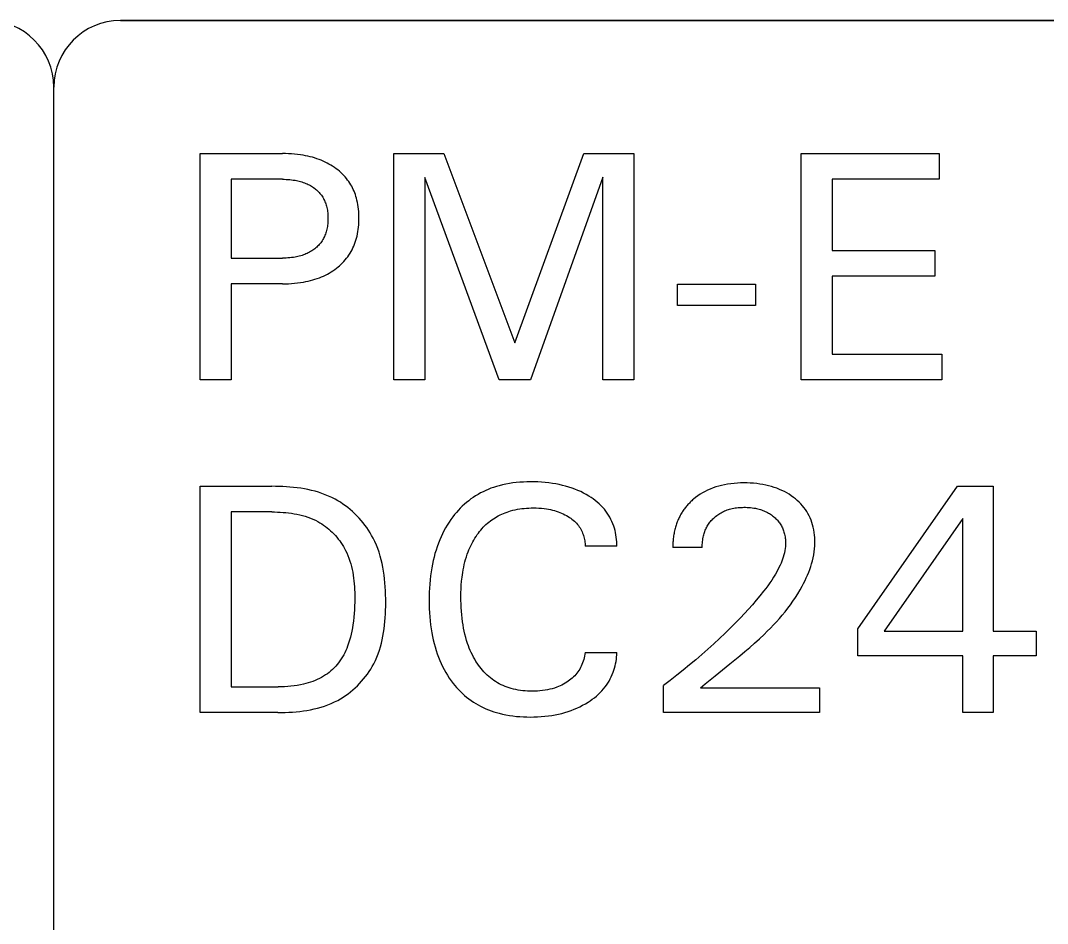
# Model space of a CAD drawing. Extents: x 10 to 879, y 6 to 221.
# Drawn here: x 630.59 to 636.23, y 188.67 to 193.62 of the extents above; entities that cross this region are included whole.
import ezdxf

# ---------------------------------------------------------------- set-up
doc = ezdxf.new("R2010")
doc.units = 0
doc.header["$LTSCALE"] = 5
doc.header["$MEASUREMENT"] = 0
doc.layers.get('0').update_dxf_attribs({"linetype": 'CONTINUOUS'})

msp = doc.modelspace()

# ---------------------------------------------------------------- linework, layer by layer
at = {"color": 7, "linetype": 'Continuous'}
for p, q in [((631.136, 193.6239), (641.3657, 193.6239)), ((641.3657, 193.6239), (631.136, 193.6239)), ((630.7706, 97.5377), (630.7706, 193.2585)), ((630.7706, 133.2686), (630.7706, 193.2585)), ((631.5744, 191.651), (631.5744, 192.8932)), ((631.5744, 192.8932), (632.026, 192.8932)), ((632.0424, 192.893), (632.026, 192.8932)), ((632.0588, 192.8925), (632.0424, 192.893)), ((632.0753, 192.8916), (632.0588, 192.8925)), ((632.0916, 192.8904), (632.0753, 192.8916)), ((632.108, 192.8887), (632.0916, 192.8904)), ((632.1243, 192.8866), (632.108, 192.8887)), ((632.1405, 192.884), (632.1243, 192.8866)), ((632.1531, 192.8817), (632.1405, 192.884)), ((632.637, 191.651), (632.637, 192.8932)), ((632.637, 192.8932), (632.9125, 192.8932)), ((632.9125, 192.8932), (633.3025, 191.8535)), ((633.3025, 191.8535), (633.6802, 192.8932)), ((633.6802, 192.8932), (633.9557, 192.8932)), ((633.9557, 192.8932), (633.9557, 191.651)), ((634.8739, 191.651), (634.8739, 192.8932)), ((634.8739, 192.8932), (635.631, 192.8932)), ((635.631, 192.8932), (635.631, 192.7523)), ((632.1656, 192.8791), (632.1531, 192.8817)), ((632.1781, 192.8761), (632.1656, 192.8791)), ((632.1905, 192.8729), (632.1781, 192.8761)), ((632.2027, 192.8693), (632.1905, 192.8729)), ((632.2149, 192.8653), (632.2027, 192.8693)), ((632.2269, 192.8611), (632.2149, 192.8653)), ((632.2388, 192.8564), (632.2269, 192.8611)), ((632.2497, 192.8518), (632.2388, 192.8564)), ((632.2604, 192.8469), (632.2497, 192.8518)), ((632.2709, 192.8416), (632.2604, 192.8469)), ((632.2813, 192.836), (632.2709, 192.8416)), ((632.2915, 192.8301), (632.2813, 192.836)), ((632.3015, 192.8239), (632.2915, 192.8301)), ((632.3113, 192.8173), (632.3015, 192.8239)), ((632.3209, 192.8104), (632.3113, 192.8173)), ((632.3297, 192.8037), (632.3209, 192.8104)), ((632.3383, 192.7966), (632.3297, 192.8037)), ((632.3466, 192.7892), (632.3383, 192.7966)), ((632.3547, 192.7816), (632.3466, 192.7892)), ((632.3624, 192.7736), (632.3547, 192.7816)), ((632.3699, 192.7654), (632.3624, 192.7736)), ((631.7443, 192.7523), (631.7443, 192.3192)), ((632.026, 192.7523), (631.7443, 192.7523)), ((632.026, 192.7523), (632.0359, 192.7522)), ((632.0359, 192.7522), (632.0459, 192.7519)), ((632.0459, 192.7519), (632.0558, 192.7514)), ((632.0558, 192.7514), (632.0657, 192.7506)), ((632.0657, 192.7506), (632.0756, 192.7496)), ((632.0756, 192.7496), (632.0855, 192.7483)), ((632.0855, 192.7483), (632.0953, 192.7468)), ((632.0953, 192.7468), (632.1029, 192.7454)), ((632.1029, 192.7454), (632.1104, 192.7438)), ((632.1104, 192.7438), (632.1179, 192.742)), ((632.1179, 192.742), (632.1253, 192.74)), ((632.1253, 192.74), (632.1327, 192.7379)), ((632.1327, 192.7379), (632.14, 192.7355)), ((632.14, 192.7355), (632.1472, 192.7329)), ((632.1472, 192.7329), (632.1543, 192.73)), ((632.1543, 192.73), (632.1608, 192.7273)), ((632.1608, 192.7273), (632.1671, 192.7243)), ((632.1671, 192.7243), (632.1734, 192.7211)), ((632.1734, 192.7211), (632.1796, 192.7177)), ((632.1796, 192.7177), (632.1856, 192.7141)), ((632.3771, 192.757), (632.3699, 192.7654)), ((632.3839, 192.7482), (632.3771, 192.757)), ((632.3904, 192.7392), (632.3839, 192.7482)), ((632.3959, 192.7309), (632.3904, 192.7392)), ((632.4011, 192.7224), (632.3959, 192.7309)), ((632.406, 192.7137), (632.4011, 192.7224)), ((632.8069, 192.7629), (632.8069, 191.651)), ((633.2162, 191.651), (632.8069, 192.7629)), ((633.7858, 192.7647), (633.387, 191.651)), ((633.7858, 191.651), (633.7858, 192.7647)), ((635.0438, 192.7523), (635.0438, 192.3606)), ((635.631, 192.7523), (635.0438, 192.7523)), ((632.1856, 192.7141), (632.1915, 192.7103)), ((632.1915, 192.7103), (632.1973, 192.7064)), ((632.1973, 192.7064), (632.2029, 192.7022)), ((632.2029, 192.7022), (632.2081, 192.698)), ((632.2081, 192.698), (632.2132, 192.6937)), ((632.2132, 192.6937), (632.218, 192.6892)), ((632.218, 192.6892), (632.2227, 192.6845)), ((632.2227, 192.6845), (632.2273, 192.6797)), ((632.2273, 192.6797), (632.2316, 192.6747)), ((632.2316, 192.6747), (632.2358, 192.6696)), ((632.2358, 192.6696), (632.2398, 192.6643)), ((632.2398, 192.6643), (632.2435, 192.6588)), ((632.2435, 192.6588), (632.2471, 192.6532)), ((632.4106, 192.7048), (632.406, 192.7137)), ((632.4149, 192.6958), (632.4106, 192.7048)), ((632.4189, 192.6866), (632.4149, 192.6958)), ((632.4227, 192.6773), (632.4189, 192.6866)), ((632.4261, 192.6679), (632.4227, 192.6773)), ((632.4292, 192.6584), (632.4261, 192.6679)), ((632.432, 192.6489), (632.4292, 192.6584)), ((632.2471, 192.6532), (632.2505, 192.6474)), ((632.2505, 192.6474), (632.2536, 192.6415)), ((632.2536, 192.6415), (632.2565, 192.6354)), ((632.2565, 192.6354), (632.2592, 192.6293)), ((632.2592, 192.6293), (632.2617, 192.6231)), ((632.2617, 192.6231), (632.264, 192.6168)), ((632.264, 192.6168), (632.2661, 192.6104)), ((632.2661, 192.6104), (632.2679, 192.604)), ((632.2679, 192.604), (632.2697, 192.5967)), ((632.4351, 192.6369), (632.432, 192.6489)), ((632.4378, 192.6249), (632.4351, 192.6369)), ((632.44, 192.6129), (632.4378, 192.6249)), ((632.4419, 192.6007), (632.44, 192.6129)), ((632.2697, 192.5967), (632.2713, 192.5894)), ((632.2713, 192.5894), (632.2726, 192.5821)), ((632.2726, 192.5821), (632.2737, 192.5747)), ((632.2737, 192.5747), (632.2745, 192.5673)), ((632.2745, 192.5673), (632.2752, 192.5599)), ((632.2752, 192.5599), (632.2757, 192.5525)), ((632.2757, 192.5525), (632.2759, 192.545)), ((632.4434, 192.5885), (632.4419, 192.6007)), ((632.4445, 192.5762), (632.4434, 192.5885)), ((632.4453, 192.5639), (632.4445, 192.5762)), ((632.4458, 192.5516), (632.4453, 192.5639)), ((632.4459, 192.5393), (632.4458, 192.5516)), ((632.2726, 192.4926), (632.2713, 192.4852)), ((632.2737, 192.5), (632.2726, 192.4926)), ((632.2746, 192.5075), (632.2737, 192.5)), ((632.2752, 192.515), (632.2746, 192.5075)), ((632.2757, 192.5225), (632.2752, 192.515)), ((632.2759, 192.53), (632.2757, 192.5225)), ((632.2759, 192.545), (632.276, 192.5375)), ((632.276, 192.5375), (632.2759, 192.53)), ((632.442, 192.477), (632.4435, 192.4894)), ((632.4435, 192.4894), (632.4446, 192.5018)), ((632.4446, 192.5018), (632.4454, 192.5143)), ((632.4454, 192.5143), (632.4458, 192.5268)), ((632.4458, 192.5268), (632.4459, 192.5393)), ((632.2539, 192.4327), (632.2508, 192.4267)), ((632.2568, 192.4387), (632.2539, 192.4327)), ((632.2595, 192.4449), (632.2568, 192.4387)), ((632.2619, 192.4512), (632.2595, 192.4449)), ((632.2641, 192.4576), (632.2619, 192.4512)), ((632.2662, 192.464), (632.2641, 192.4576)), ((632.268, 192.4705), (632.2662, 192.464)), ((632.2698, 192.4778), (632.268, 192.4705)), ((632.2713, 192.4852), (632.2698, 192.4778)), ((632.4322, 192.4281), (632.4353, 192.4402)), ((632.4353, 192.4402), (632.4379, 192.4524)), ((632.4379, 192.4524), (632.4402, 192.4647)), ((632.4402, 192.4647), (632.442, 192.477)), ((632.2139, 192.3798), (632.209, 192.3754)), ((632.2188, 192.3843), (632.2139, 192.3798)), ((632.2234, 192.3891), (632.2188, 192.3843)), ((632.2279, 192.394), (632.2234, 192.3891)), ((632.2322, 192.399), (632.2279, 192.394)), ((632.2363, 192.4042), (632.2322, 192.399)), ((632.2402, 192.4096), (632.2363, 192.4042)), ((632.2439, 192.4151), (632.2402, 192.4096)), ((632.2475, 192.4208), (632.2439, 192.4151)), ((632.2508, 192.4267), (632.2475, 192.4208)), ((632.4131, 192.3753), (632.4176, 192.3856)), ((632.4176, 192.3856), (632.4218, 192.396)), ((632.4218, 192.396), (632.4256, 192.4066)), ((632.4256, 192.4066), (632.4291, 192.4173)), ((632.4291, 192.4173), (632.4322, 192.4281)), ((632.056, 192.3202), (632.046, 192.3196)), ((632.066, 192.321), (632.056, 192.3202)), ((632.076, 192.322), (632.066, 192.321)), ((632.0859, 192.3234), (632.076, 192.322)), ((632.0958, 192.325), (632.0859, 192.3234)), ((632.1034, 192.3264), (632.0958, 192.325)), ((632.111, 192.3281), (632.1034, 192.3264)), ((632.1185, 192.3299), (632.111, 192.3281)), ((632.126, 192.332), (632.1185, 192.3299)), ((632.1334, 192.3342), (632.126, 192.332)), ((632.1407, 192.3367), (632.1334, 192.3342)), ((632.148, 192.3394), (632.1407, 192.3367)), ((632.1551, 192.3423), (632.148, 192.3394)), ((632.1616, 192.3452), (632.1551, 192.3423)), ((632.168, 192.3483), (632.1616, 192.3452)), ((632.1743, 192.3516), (632.168, 192.3483)), ((632.1804, 192.3551), (632.1743, 192.3516)), ((632.1865, 192.3588), (632.1804, 192.3551)), ((632.1924, 192.3627), (632.1865, 192.3588)), ((632.1982, 192.3668), (632.1924, 192.3627)), ((632.2038, 192.3711), (632.1982, 192.3668)), ((632.209, 192.3754), (632.2038, 192.3711)), ((632.3781, 192.3183), (632.3848, 192.3271)), ((632.3848, 192.3271), (632.3911, 192.3362)), ((632.3911, 192.3362), (632.3972, 192.3457)), ((632.3972, 192.3457), (632.4029, 192.3554)), ((632.4029, 192.3554), (632.4081, 192.3653)), ((632.4081, 192.3653), (632.4131, 192.3753)), ((635.0438, 192.3606), (635.6082, 192.3606)), ((635.6082, 192.3606), (635.6082, 192.2197)), ((631.7443, 192.3192), (632.026, 192.3192)), ((632.036, 192.3193), (632.026, 192.3192)), ((632.046, 192.3196), (632.036, 192.3193)), ((632.3132, 192.2567), (632.3227, 192.2637)), ((632.3227, 192.2637), (632.3314, 192.2707)), ((632.3314, 192.2707), (632.3398, 192.2779)), ((632.3398, 192.2779), (632.3481, 192.2854)), ((632.3481, 192.2854), (632.356, 192.2932)), ((632.356, 192.2932), (632.3637, 192.3013)), ((632.3637, 192.3013), (632.371, 192.3097)), ((632.371, 192.3097), (632.3781, 192.3183)), ((632.2045, 192.203), (632.2168, 192.2071)), ((632.2168, 192.2071), (632.2289, 192.2115)), ((632.2289, 192.2115), (632.2408, 192.2163)), ((632.2408, 192.2163), (632.2517, 192.2211)), ((632.2517, 192.2211), (632.2624, 192.2262)), ((632.2624, 192.2262), (632.2729, 192.2316)), ((632.2729, 192.2316), (632.2833, 192.2374)), ((632.2833, 192.2374), (632.2934, 192.2435)), ((632.2934, 192.2435), (632.3034, 192.2499)), ((632.3034, 192.2499), (632.3132, 192.2567)), ((635.0438, 192.2197), (635.0438, 191.7919)), ((635.6082, 192.2197), (635.0438, 192.2197)), ((631.7443, 192.1784), (631.7443, 191.651)), ((632.026, 192.1784), (631.7443, 192.1784)), ((632.026, 192.1784), (632.0426, 192.1785)), ((632.0426, 192.1785), (632.0592, 192.179)), ((632.0592, 192.179), (632.0758, 192.18)), ((632.0758, 192.18), (632.0924, 192.1813)), ((632.0924, 192.1813), (632.109, 192.183)), ((632.109, 192.183), (632.1255, 192.1852)), ((632.1255, 192.1852), (632.1419, 192.1878)), ((632.1419, 192.1878), (632.1546, 192.1902)), ((632.1546, 192.1902), (632.1672, 192.1929)), ((632.1672, 192.1929), (632.1797, 192.196)), ((632.1797, 192.196), (632.1922, 192.1993)), ((632.1922, 192.1993), (632.2045, 192.203)), ((634.1952, 192.0595), (634.1952, 192.1766)), ((634.1952, 192.1766), (634.623, 192.1766)), ((634.623, 192.1766), (634.623, 192.0595)), ((634.623, 192.0595), (634.1952, 192.0595)), ((635.0438, 191.7919), (635.6469, 191.7919)), ((635.6469, 191.7919), (635.6469, 191.651)), ((631.7443, 191.651), (631.5744, 191.651)), ((632.8069, 191.651), (632.637, 191.651)), ((633.387, 191.651), (633.2162, 191.651)), ((633.9557, 191.651), (633.7858, 191.651)), ((635.6469, 191.651), (634.8739, 191.651)), ((633.2718, 191.082), (633.2529, 191.0786)), ((633.2909, 191.0849), (633.2718, 191.082)), ((633.31, 191.0871), (633.2909, 191.0849)), ((633.3292, 191.0889), (633.31, 191.0871)), ((633.3485, 191.0901), (633.3292, 191.0889)), ((633.3677, 191.0908), (633.3485, 191.0901)), ((633.387, 191.0911), (633.3677, 191.0908)), ((633.4074, 191.091), (633.387, 191.0911)), ((633.4278, 191.0903), (633.4074, 191.091)), ((633.4481, 191.0891), (633.4278, 191.0903)), ((633.4684, 191.0874), (633.4481, 191.0891)), ((633.4886, 191.0852), (633.4684, 191.0874)), ((633.5088, 191.0824), (633.4886, 191.0852)), ((633.527, 191.0794), (633.5088, 191.0824)), ((633.545, 191.0758), (633.527, 191.0794)), ((634.488, 191.0807), (634.4702, 191.0782)), ((634.5058, 191.0826), (634.488, 191.0807)), ((634.5237, 191.0839), (634.5058, 191.0826)), ((634.5417, 191.0847), (634.5237, 191.0839)), ((634.5597, 191.085), (634.5417, 191.0847)), ((634.5772, 191.0848), (634.5597, 191.085)), ((634.5947, 191.0841), (634.5772, 191.0848)), ((634.6122, 191.0829), (634.5947, 191.0841)), ((634.6296, 191.0812), (634.6122, 191.0829)), ((634.6469, 191.079), (634.6296, 191.0812)), ((631.5744, 189.8243), (631.5744, 191.0665)), ((631.5744, 191.0665), (631.9679, 191.0665)), ((631.9876, 191.0663), (631.9679, 191.0665)), ((632.0075, 191.0659), (631.9876, 191.0663)), ((632.0274, 191.0651), (632.0075, 191.0659)), ((632.0473, 191.064), (632.0274, 191.0651)), ((632.0672, 191.0625), (632.0473, 191.064)), ((632.0871, 191.0606), (632.0672, 191.0625)), ((632.107, 191.0583), (632.0871, 191.0606)), ((632.1268, 191.0554), (632.107, 191.0583)), ((632.1465, 191.0521), (632.1268, 191.0554)), ((632.1661, 191.0483), (632.1465, 191.0521)), ((632.1855, 191.0439), (632.1661, 191.0483)), ((632.2048, 191.039), (632.1855, 191.0439)), ((632.2238, 191.0334), (632.2048, 191.039)), ((632.2427, 191.0272), (632.2238, 191.0334)), ((632.2612, 191.0203), (632.2427, 191.0272)), ((633.1138, 191.0299), (633.1001, 191.0223)), ((633.1277, 191.037), (633.1138, 191.0299)), ((633.1418, 191.0436), (633.1277, 191.037)), ((633.1562, 191.0497), (633.1418, 191.0436)), ((633.1708, 191.0554), (633.1562, 191.0497)), ((633.1855, 191.0607), (633.1708, 191.0554)), ((633.2004, 191.0655), (633.1855, 191.0607)), ((633.2154, 191.0698), (633.2004, 191.0655)), ((633.234, 191.0745), (633.2154, 191.0698)), ((633.2529, 191.0786), (633.234, 191.0745)), ((633.563, 191.0718), (633.545, 191.0758)), ((633.5808, 191.0672), (633.563, 191.0718)), ((633.5984, 191.062), (633.5808, 191.0672)), ((633.6159, 191.0563), (633.5984, 191.062)), ((633.6319, 191.0504), (633.6159, 191.0563)), ((633.6477, 191.044), (633.6319, 191.0504)), ((633.6633, 191.0371), (633.6477, 191.044)), ((633.6786, 191.0295), (633.6633, 191.0371)), ((633.6936, 191.0214), (633.6786, 191.0295)), ((634.3328, 191.0307), (634.3196, 191.0227)), ((634.3463, 191.0382), (634.3328, 191.0307)), ((634.3601, 191.045), (634.3463, 191.0382)), ((634.3749, 191.0516), (634.3601, 191.045)), ((634.3901, 191.0575), (634.3749, 191.0516)), ((634.4054, 191.0628), (634.3901, 191.0575)), ((634.421, 191.0675), (634.4054, 191.0628)), ((634.4367, 191.0715), (634.421, 191.0675)), ((634.4525, 191.075), (634.4367, 191.0715)), ((634.4702, 191.0782), (634.4525, 191.075)), ((634.6642, 191.0761), (634.6469, 191.079)), ((634.6797, 191.0731), (634.6642, 191.0761)), ((634.6951, 191.0695), (634.6797, 191.0731)), ((634.7103, 191.0654), (634.6951, 191.0695)), ((634.7254, 191.0608), (634.7103, 191.0654)), ((634.7402, 191.0556), (634.7254, 191.0608)), ((634.7549, 191.0497), (634.7402, 191.0556)), ((634.7684, 191.0437), (634.7549, 191.0497)), ((634.7816, 191.0372), (634.7684, 191.0437)), ((634.7946, 191.0301), (634.7816, 191.0372)), ((634.8073, 191.0225), (634.7946, 191.0301)), ((635.1847, 190.2847), (635.7323, 191.0665)), ((635.7323, 191.0665), (635.9286, 191.0665)), ((635.9286, 191.0665), (635.9286, 190.2706)), ((632.2795, 191.0128), (632.2612, 191.0203)), ((632.2975, 191.0045), (632.2795, 191.0128)), ((632.3151, 190.9955), (632.2975, 191.0045)), ((632.3297, 190.9873), (632.3151, 190.9955)), ((632.344, 190.9785), (632.3297, 190.9873)), ((632.358, 190.9693), (632.344, 190.9785)), ((632.3717, 190.9596), (632.358, 190.9693)), ((633.0248, 190.9677), (633.0134, 190.9571)), ((633.0365, 190.9778), (633.0248, 190.9677)), ((633.0485, 190.9876), (633.0365, 190.9778)), ((633.0609, 190.9969), (633.0485, 190.9876)), ((633.0736, 191.0058), (633.0609, 190.9969)), ((633.0867, 191.0143), (633.0736, 191.0058)), ((633.1001, 191.0223), (633.0867, 191.0143)), ((633.7084, 191.0128), (633.6936, 191.0214)), ((633.7202, 191.0052), (633.7084, 191.0128)), ((633.7318, 190.9972), (633.7202, 191.0052)), ((633.743, 190.9888), (633.7318, 190.9972)), ((633.754, 190.98), (633.743, 190.9888)), ((633.7645, 190.9707), (633.754, 190.98)), ((633.7746, 190.961), (633.7645, 190.9707)), ((634.2563, 190.9705), (634.2523, 190.9662)), ((634.2605, 190.9748), (634.2563, 190.9705)), ((634.2647, 190.9791), (634.2605, 190.9748)), ((634.269, 190.9832), (634.2647, 190.9791)), ((634.2734, 190.9873), (634.269, 190.9832)), ((634.2778, 190.9913), (634.2734, 190.9873)), ((634.2823, 190.9952), (634.2778, 190.9913)), ((634.2944, 191.0049), (634.2823, 190.9952)), ((634.3068, 191.0141), (634.2944, 191.0049)), ((634.3196, 191.0227), (634.3068, 191.0141)), ((634.8197, 191.0144), (634.8073, 191.0225)), ((634.8317, 191.0057), (634.8197, 191.0144)), ((634.8423, 190.9974), (634.8317, 191.0057)), ((634.8525, 190.9887), (634.8423, 190.9974)), ((634.8624, 190.9795), (634.8525, 190.9887)), ((634.8718, 190.97), (634.8624, 190.9795)), ((634.8808, 190.96), (634.8718, 190.97)), ((631.7443, 190.9256), (631.7443, 189.9651)), ((631.9679, 190.9256), (631.7443, 190.9256)), ((631.9679, 190.9256), (631.9831, 190.9255)), ((631.9831, 190.9255), (631.9984, 190.9251)), ((631.9984, 190.9251), (632.0138, 190.9245)), ((632.0138, 190.9245), (632.0292, 190.9235)), ((632.0292, 190.9235), (632.0446, 190.9222)), ((632.0446, 190.9222), (632.0599, 190.9206)), ((632.0599, 190.9206), (632.0753, 190.9186)), ((632.0753, 190.9186), (632.0905, 190.9162)), ((632.0905, 190.9162), (632.1057, 190.9134)), ((632.1057, 190.9134), (632.1207, 190.9101)), ((632.3851, 190.9494), (632.3717, 190.9596)), ((632.3981, 190.9387), (632.3851, 190.9494)), ((632.4108, 190.9277), (632.3981, 190.9387)), ((632.4232, 190.9162), (632.4108, 190.9277)), ((632.4351, 190.9043), (632.4232, 190.9162)), ((632.9714, 190.9114), (632.9618, 190.8992)), ((632.9814, 190.9233), (632.9714, 190.9114)), ((632.9917, 190.9349), (632.9814, 190.9233)), ((633.0024, 190.9462), (632.9917, 190.9349)), ((633.0134, 190.9571), (633.0024, 190.9462)), ((633.2204, 190.9091), (633.2299, 190.9135)), ((633.2299, 190.9135), (633.2394, 190.9177)), ((633.2394, 190.9177), (633.2491, 190.9215)), ((633.2491, 190.9215), (633.2589, 190.9251)), ((633.2589, 190.9251), (633.2688, 190.9284)), ((633.2688, 190.9284), (633.2787, 190.9314)), ((633.2787, 190.9314), (633.291, 190.9347)), ((633.291, 190.9347), (633.3034, 190.9376)), ((633.3034, 190.9376), (633.3159, 190.9401)), ((633.3159, 190.9401), (633.3285, 190.9422)), ((633.3285, 190.9422), (633.3411, 190.9439)), ((633.3411, 190.9439), (633.3538, 190.9453)), ((633.3538, 190.9453), (633.3665, 190.9464)), ((633.3665, 190.9464), (633.3792, 190.9471)), ((633.3792, 190.9471), (633.3919, 190.9475)), ((633.3919, 190.9475), (633.4046, 190.9476)), ((633.4046, 190.9476), (633.419, 190.9474)), ((633.419, 190.9474), (633.4334, 190.9468)), ((633.4334, 190.9468), (633.4477, 190.9458)), ((633.4477, 190.9458), (633.462, 190.9443)), ((633.462, 190.9443), (633.4762, 190.9423)), ((633.4762, 190.9423), (633.487, 190.9405)), ((633.487, 190.9405), (633.4977, 190.9384)), ((633.4977, 190.9384), (633.5083, 190.9359)), ((633.5083, 190.9359), (633.5189, 190.9331)), ((633.5189, 190.9331), (633.5293, 190.93)), ((633.5293, 190.93), (633.5396, 190.9265)), ((633.5396, 190.9265), (633.5492, 190.9229)), ((633.5492, 190.9229), (633.5586, 190.919)), ((633.5586, 190.919), (633.5679, 190.9147)), ((633.5679, 190.9147), (633.577, 190.9102)), ((633.7843, 190.9509), (633.7746, 190.961)), ((633.7935, 190.9403), (633.7843, 190.9509)), ((633.8016, 190.9299), (633.7935, 190.9403)), ((633.8092, 190.9192), (633.8016, 190.9299)), ((633.8164, 190.9081), (633.8092, 190.9192)), ((634.2132, 190.9126), (634.2101, 190.907)), ((634.2164, 190.9181), (634.2132, 190.9126)), ((634.2197, 190.9236), (634.2164, 190.9181)), ((634.223, 190.9286), (634.2197, 190.9236)), ((634.2263, 190.9335), (634.223, 190.9286)), ((634.2297, 190.9384), (634.2263, 190.9335)), ((634.2332, 190.9432), (634.2297, 190.9384)), ((634.2369, 190.9479), (634.2332, 190.9432)), ((634.2406, 190.9526), (634.2369, 190.9479)), ((634.2444, 190.9572), (634.2406, 190.9526)), ((634.2483, 190.9617), (634.2444, 190.9572)), ((634.2523, 190.9662), (634.2483, 190.9617)), ((634.4158, 190.9102), (634.4217, 190.9142)), ((634.4217, 190.9142), (634.4277, 190.918)), ((634.4277, 190.918), (634.4338, 190.9216)), ((634.4338, 190.9216), (634.4401, 190.9249)), ((634.4401, 190.9249), (634.4467, 190.9282)), ((634.4467, 190.9282), (634.4534, 190.9312)), ((634.4534, 190.9312), (634.4602, 190.934)), ((634.4602, 190.934), (634.4671, 190.9365)), ((634.4671, 190.9365), (634.4741, 190.9389)), ((634.4741, 190.9389), (634.4812, 190.941)), ((634.4812, 190.941), (634.4883, 190.9429)), ((634.4883, 190.9429), (634.4954, 190.9446)), ((634.4954, 190.9446), (634.5034, 190.9462)), ((634.5034, 190.9462), (634.5113, 190.9476)), ((634.5113, 190.9476), (634.5193, 190.9487)), ((634.5193, 190.9487), (634.5274, 190.9496)), ((634.5274, 190.9496), (634.5354, 190.9503)), ((634.5354, 190.9503), (634.5435, 190.9507)), ((634.5435, 190.9507), (634.5516, 190.951)), ((634.5516, 190.951), (634.5597, 190.9511)), ((634.5597, 190.9511), (634.5687, 190.9511)), ((634.5687, 190.9511), (634.5776, 190.9508)), ((634.5776, 190.9508), (634.5866, 190.9502)), ((634.5866, 190.9502), (634.5956, 190.9494)), ((634.5956, 190.9494), (634.6045, 190.9484)), ((634.6045, 190.9484), (634.6134, 190.9471)), ((634.6134, 190.9471), (634.6223, 190.9456)), ((634.6223, 190.9456), (634.6292, 190.9441)), ((634.6292, 190.9441), (634.6361, 190.9425)), ((634.6361, 190.9425), (634.6429, 190.9407)), ((634.6429, 190.9407), (634.6498, 190.9388)), ((634.6498, 190.9388), (634.6565, 190.9366)), ((634.6565, 190.9366), (634.6632, 190.9342)), ((634.6632, 190.9342), (634.6697, 190.9316)), ((634.6697, 190.9316), (634.6763, 190.9288)), ((634.6763, 190.9288), (634.6823, 190.926)), ((634.6823, 190.926), (634.6882, 190.923)), ((634.6882, 190.923), (634.6941, 190.9198)), ((634.6941, 190.9198), (634.6998, 190.9164)), ((634.6998, 190.9164), (634.7055, 190.9128)), ((634.7055, 190.9128), (634.711, 190.909)), ((634.8893, 190.9496), (634.8808, 190.96)), ((634.8972, 190.9388), (634.8893, 190.9496)), ((634.9045, 190.9278), (634.8972, 190.9388)), ((634.9112, 190.9164), (634.9045, 190.9278)), ((634.9174, 190.9047), (634.9112, 190.9164)), ((632.1207, 190.9101), (632.1356, 190.9064)), ((632.1356, 190.9064), (632.1503, 190.9022)), ((632.1503, 190.9022), (632.1649, 190.8974)), ((632.1649, 190.8974), (632.1792, 190.8922)), ((632.1792, 190.8922), (632.1933, 190.8863)), ((632.1933, 190.8863), (632.2072, 190.8799)), ((632.2072, 190.8799), (632.2208, 190.8729)), ((632.2208, 190.8729), (632.2314, 190.8668)), ((632.2314, 190.8668), (632.2419, 190.8603)), ((632.2419, 190.8603), (632.2521, 190.8535)), ((632.4467, 190.892), (632.4351, 190.9043)), ((632.4579, 190.8793), (632.4467, 190.892)), ((632.4686, 190.8664), (632.4579, 190.8793)), ((632.479, 190.8531), (632.4686, 190.8664)), ((632.9406, 190.8693), (632.9308, 190.8538)), ((632.951, 190.8844), (632.9406, 190.8693)), ((632.9618, 190.8992), (632.951, 190.8844)), ((633.136, 190.8492), (633.1435, 190.8564)), ((633.1435, 190.8564), (633.1512, 190.8633)), ((633.1512, 190.8633), (633.1592, 190.8701)), ((633.1592, 190.8701), (633.1674, 190.8765)), ((633.1674, 190.8765), (633.1757, 190.8827)), ((633.1757, 190.8827), (633.1843, 190.8885)), ((633.1843, 190.8885), (633.1931, 190.8941)), ((633.1931, 190.8941), (633.202, 190.8994)), ((633.202, 190.8994), (633.2112, 190.9044)), ((633.2112, 190.9044), (633.2204, 190.9091)), ((633.577, 190.9102), (633.586, 190.9053)), ((633.586, 190.9053), (633.5948, 190.9001)), ((633.5948, 190.9001), (633.6019, 190.8955)), ((633.6019, 190.8955), (633.6089, 190.8908)), ((633.6089, 190.8908), (633.6156, 190.8858)), ((633.6156, 190.8858), (633.6222, 190.8805)), ((633.6222, 190.8805), (633.6286, 190.875)), ((633.6286, 190.875), (633.6347, 190.8693)), ((633.6347, 190.8693), (633.6406, 190.8632)), ((633.6406, 190.8632), (633.6461, 190.8569)), ((633.6461, 190.8569), (633.651, 190.8508)), ((633.823, 190.8967), (633.8164, 190.9081)), ((633.8292, 190.885), (633.823, 190.8967)), ((633.8348, 190.873), (633.8292, 190.885)), ((633.8399, 190.8608), (633.8348, 190.873)), ((633.8445, 190.8484), (633.8399, 190.8608)), ((634.1876, 190.854), (634.1857, 190.8479)), ((634.1896, 190.8601), (634.1876, 190.854)), ((634.1918, 190.8661), (634.1896, 190.8601)), ((634.194, 190.8721), (634.1918, 190.8661)), ((634.1964, 190.8781), (634.194, 190.8721)), ((634.1989, 190.884), (634.1964, 190.8781)), ((634.2015, 190.8898), (634.1989, 190.884)), ((634.2043, 190.8956), (634.2015, 190.8898)), ((634.2071, 190.9013), (634.2043, 190.8956)), ((634.2101, 190.907), (634.2071, 190.9013)), ((634.3619, 190.8534), (634.3653, 190.8587)), ((634.3653, 190.8587), (634.3689, 190.8639)), ((634.3689, 190.8639), (634.3726, 190.8689)), ((634.3726, 190.8689), (634.3766, 190.8738)), ((634.3766, 190.8738), (634.3806, 190.8786)), ((634.3806, 190.8786), (634.3848, 190.8833)), ((634.3848, 190.8833), (634.3892, 190.8878)), ((634.3892, 190.8878), (634.3937, 190.8922)), ((634.3937, 190.8922), (634.399, 190.897)), ((634.399, 190.897), (634.4044, 190.9016)), ((634.4044, 190.9016), (634.41, 190.906)), ((634.41, 190.906), (634.4158, 190.9102)), ((634.711, 190.909), (634.7164, 190.9051)), ((634.7164, 190.9051), (634.7216, 190.901)), ((634.7216, 190.901), (634.7264, 190.897)), ((634.7264, 190.897), (634.731, 190.8929)), ((634.731, 190.8929), (634.7354, 190.8886)), ((634.7354, 190.8886), (634.7397, 190.8842)), ((634.7397, 190.8842), (634.7439, 190.8797)), ((634.7439, 190.8797), (634.7479, 190.875)), ((634.7479, 190.875), (634.7517, 190.8702)), ((634.7517, 190.8702), (634.7554, 190.8653)), ((634.7554, 190.8653), (634.7588, 190.8602)), ((634.7588, 190.8602), (634.7621, 190.8549)), ((634.7621, 190.8549), (634.7651, 190.8496)), ((634.923, 190.8928), (634.9174, 190.9047)), ((634.928, 190.8805), (634.923, 190.8928)), ((634.9326, 190.8681), (634.928, 190.8805)), ((634.9365, 190.8555), (634.9326, 190.8681)), ((634.9403, 190.8415), (634.9365, 190.8555)), ((635.7622, 190.8895), (635.33, 190.2706)), ((635.7622, 190.2706), (635.7622, 190.8895)), ((632.2521, 190.8535), (632.2621, 190.8462)), ((632.2621, 190.8462), (632.2719, 190.8387)), ((632.2719, 190.8387), (632.2814, 190.8308)), ((632.2814, 190.8308), (632.2906, 190.8225)), ((632.2906, 190.8225), (632.2996, 190.814)), ((632.2996, 190.814), (632.3083, 190.8052)), ((632.3083, 190.8052), (632.3168, 190.7961)), ((632.4888, 190.8395), (632.479, 190.8531)), ((632.4982, 190.8256), (632.4888, 190.8395)), ((632.5072, 190.8114), (632.4982, 190.8256)), ((632.5156, 190.797), (632.5072, 190.8114)), ((632.9044, 190.8056), (632.8967, 190.789)), ((632.9127, 190.822), (632.9044, 190.8056)), ((632.9215, 190.838), (632.9127, 190.822)), ((632.9308, 190.8538), (632.9215, 190.838)), ((633.0889, 190.7917), (633.0956, 190.8015)), ((633.0956, 190.8015), (633.1018, 190.8099)), ((633.1018, 190.8099), (633.1082, 190.8181)), ((633.1082, 190.8181), (633.1148, 190.8262)), ((633.1148, 190.8262), (633.1216, 190.8341)), ((633.1216, 190.8341), (633.1287, 190.8417)), ((633.1287, 190.8417), (633.136, 190.8492)), ((633.651, 190.8508), (633.6556, 190.8445)), ((633.6556, 190.8445), (633.6599, 190.838)), ((633.6599, 190.838), (633.6639, 190.8312)), ((633.6639, 190.8312), (633.6677, 190.8243)), ((633.6677, 190.8243), (633.6711, 190.8172)), ((633.6711, 190.8172), (633.6742, 190.81)), ((633.6742, 190.81), (633.677, 190.8027)), ((633.677, 190.8027), (633.6793, 190.7956)), ((633.8484, 190.8364), (633.8445, 190.8484)), ((633.8518, 190.8243), (633.8484, 190.8364)), ((633.8547, 190.812), (633.8518, 190.8243)), ((633.8571, 190.7997), (633.8547, 190.812)), ((633.859, 190.7873), (633.8571, 190.7997)), ((634.1748, 190.801), (634.1737, 190.794)), ((634.176, 190.8079), (634.1748, 190.801)), ((634.1774, 190.8149), (634.176, 190.8079)), ((634.1788, 190.8218), (634.1774, 190.8149)), ((634.1804, 190.8287), (634.1788, 190.8218)), ((634.1822, 190.8355), (634.1804, 190.8287)), ((634.1839, 190.8417), (634.1822, 190.8355)), ((634.1857, 190.8479), (634.1839, 190.8417)), ((634.3378, 190.7943), (634.3394, 190.8006)), ((634.3394, 190.8006), (634.3411, 190.8068)), ((634.3411, 190.8068), (634.3431, 190.8129)), ((634.3431, 190.8129), (634.3452, 190.819)), ((634.3452, 190.819), (634.3475, 190.825)), ((634.3475, 190.825), (634.3501, 190.8309)), ((634.3501, 190.8309), (634.3528, 190.8367)), ((634.3528, 190.8367), (634.3556, 190.8424)), ((634.3556, 190.8424), (634.3587, 190.848)), ((634.3587, 190.848), (634.3619, 190.8534)), ((634.7651, 190.8496), (634.768, 190.8441)), ((634.768, 190.8441), (634.7706, 190.8385)), ((634.7706, 190.8385), (634.7731, 190.8328)), ((634.7731, 190.8328), (634.7754, 190.8271)), ((634.7754, 190.8271), (634.7775, 190.8213)), ((634.7775, 190.8213), (634.7794, 190.8154)), ((634.7794, 190.8154), (634.7811, 190.8094)), ((634.7811, 190.8094), (634.7828, 190.8028)), ((634.7828, 190.8028), (634.7843, 190.7961)), ((634.9434, 190.8274), (634.9403, 190.8415)), ((634.9458, 190.8132), (634.9434, 190.8274)), ((634.9477, 190.7989), (634.9458, 190.8132)), ((634.9489, 190.7845), (634.9477, 190.7989)), ((632.3168, 190.7961), (632.3249, 190.7867)), ((632.3249, 190.7867), (632.3327, 190.777)), ((632.3327, 190.777), (632.3402, 190.7672)), ((632.3402, 190.7672), (632.3473, 190.7571)), ((632.3473, 190.7571), (632.3542, 190.7468)), ((632.3542, 190.7468), (632.3606, 190.7363)), ((632.5235, 190.7824), (632.5156, 190.797)), ((632.5329, 190.7633), (632.5235, 190.7824)), ((632.5415, 190.7439), (632.5329, 190.7633)), ((632.5493, 190.7241), (632.5415, 190.7439)), ((632.8821, 190.7537), (632.8753, 190.7349)), ((632.8894, 190.7722), (632.8821, 190.7537)), ((632.8967, 190.789), (632.8894, 190.7722)), ((633.0598, 190.7399), (633.065, 190.7506)), ((633.065, 190.7506), (633.0705, 190.7611)), ((633.0705, 190.7611), (633.0763, 190.7715)), ((633.0763, 190.7715), (633.0825, 190.7817)), ((633.0825, 190.7817), (633.0889, 190.7917)), ((633.6793, 190.7956), (633.6813, 190.7885)), ((633.6813, 190.7885), (633.6831, 190.7813)), ((633.6831, 190.7813), (633.6845, 190.774)), ((633.6845, 190.774), (633.6857, 190.7667)), ((633.6857, 190.7667), (633.6865, 190.7593)), ((633.6865, 190.7593), (633.6871, 190.752)), ((633.6871, 190.752), (633.6873, 190.7446)), ((633.6873, 190.7446), (633.6872, 190.7372)), ((633.8604, 190.7748), (633.859, 190.7873)), ((633.8613, 190.7622), (633.8604, 190.7748)), ((633.8617, 190.7497), (633.8613, 190.7622)), ((633.8615, 190.7372), (633.8617, 190.7497)), ((634.1697, 190.745), (634.1696, 190.738)), ((634.1699, 190.752), (634.1697, 190.745)), ((634.1702, 190.759), (634.1699, 190.752)), ((634.1707, 190.766), (634.1702, 190.759)), ((634.1713, 190.773), (634.1707, 190.766)), ((634.172, 190.78), (634.1713, 190.773)), ((634.1728, 190.787), (634.172, 190.78)), ((634.1737, 190.794), (634.1728, 190.787)), ((634.3308, 190.739), (634.3311, 190.7469)), ((634.3311, 190.7469), (634.3316, 190.7548)), ((634.3316, 190.7548), (634.3323, 190.7628)), ((634.3323, 190.7628), (634.3333, 190.7707)), ((634.3333, 190.7707), (634.3345, 190.7786)), ((634.3345, 190.7786), (634.336, 190.7865)), ((634.336, 190.7865), (634.3378, 190.7943)), ((634.7843, 190.7961), (634.7856, 190.7894)), ((634.7856, 190.7894), (634.7866, 190.7826)), ((634.7866, 190.7826), (634.7874, 190.7759)), ((634.7874, 190.7759), (634.7881, 190.7691)), ((634.7885, 190.7487), (634.7879, 190.7368)), ((634.7881, 190.7691), (634.7884, 190.7623)), ((634.7884, 190.7623), (634.7886, 190.7555)), ((634.7886, 190.7555), (634.7885, 190.7487)), ((634.9496, 190.7701), (634.9489, 190.7845)), ((634.949, 190.7392), (634.9497, 190.7557)), ((634.9497, 190.7557), (634.9496, 190.7701)), ((632.3606, 190.7363), (632.3667, 190.7256)), ((632.3667, 190.7256), (632.3725, 190.7147)), ((632.3725, 190.7147), (632.3793, 190.7004)), ((632.3793, 190.7004), (632.3856, 190.6859)), ((632.3856, 190.6859), (632.3912, 190.6711)), ((632.5563, 190.7041), (632.5493, 190.7241)), ((632.5625, 190.6838), (632.5563, 190.7041)), ((632.8635, 190.6969), (632.8584, 190.6776)), ((632.8692, 190.716), (632.8635, 190.6969)), ((632.8753, 190.7349), (632.8692, 190.716)), ((633.036, 190.6794), (633.0407, 190.6933)), ((633.0407, 190.6933), (633.0457, 190.7072)), ((633.0457, 190.7072), (633.0501, 190.7182)), ((633.0501, 190.7182), (633.0548, 190.7291)), ((633.0548, 190.7291), (633.0598, 190.7399)), ((633.8615, 190.7372), (633.6872, 190.7372)), ((634.1696, 190.738), (634.1697, 190.7311)), ((634.3308, 190.7311), (634.1697, 190.7311)), ((634.3308, 190.7311), (634.3308, 190.739)), ((634.7794, 190.6898), (634.7759, 190.6783)), ((634.7823, 190.7015), (634.7794, 190.6898)), ((634.7848, 190.7132), (634.7823, 190.7015)), ((634.7866, 190.7249), (634.7848, 190.7132)), ((634.7879, 190.7368), (634.7866, 190.7249)), ((634.9398, 190.6739), (634.9431, 190.6901)), ((634.9431, 190.6901), (634.9457, 190.7064)), ((634.9457, 190.7064), (634.9477, 190.7228)), ((634.9477, 190.7228), (634.949, 190.7392)), ((632.3912, 190.6711), (632.3963, 190.6561)), ((632.3963, 190.6561), (632.4009, 190.6409)), ((632.4009, 190.6409), (632.4049, 190.6256)), ((632.5681, 190.6633), (632.5625, 190.6838)), ((632.573, 190.6426), (632.5681, 190.6633)), ((632.5773, 190.6216), (632.573, 190.6426)), ((632.8497, 190.6387), (632.846, 190.6191)), ((632.8538, 190.6582), (632.8497, 190.6387)), ((632.8584, 190.6776), (632.8538, 190.6582)), ((633.0211, 190.6223), (633.0243, 190.6367)), ((633.0243, 190.6367), (633.0278, 190.651)), ((633.0278, 190.651), (633.0317, 190.6653)), ((633.0317, 190.6653), (633.036, 190.6794)), ((634.7584, 190.6334), (634.7502, 190.6164)), ((634.7633, 190.6444), (634.7584, 190.6334)), ((634.7679, 190.6556), (634.7633, 190.6444)), ((634.7721, 190.6669), (634.7679, 190.6556)), ((634.7759, 190.6783), (634.7721, 190.6669)), ((634.9266, 190.6258), (634.9315, 190.6417)), ((634.9315, 190.6417), (634.9359, 190.6578)), ((634.9359, 190.6578), (634.9398, 190.6739)), ((632.4049, 190.6256), (632.4085, 190.6101)), ((632.4085, 190.6101), (632.4116, 190.5945)), ((632.4116, 190.5945), (632.4143, 190.5788)), ((632.4143, 190.5788), (632.4165, 190.563)), ((632.581, 190.6005), (632.5773, 190.6216)), ((632.5841, 190.5792), (632.581, 190.6005)), ((632.5867, 190.5578), (632.5841, 190.5792)), ((632.8394, 190.5745), (632.8369, 190.5521)), ((632.8424, 190.5968), (632.8394, 190.5745)), ((632.846, 190.6191), (632.8424, 190.5968)), ((633.0121, 190.5668), (633.0158, 190.5933)), ((633.0158, 190.5933), (633.0183, 190.6079)), ((633.0183, 190.6079), (633.0211, 190.6223)), ((634.7322, 190.5834), (634.7224, 190.5673)), ((634.7415, 190.5997), (634.7322, 190.5834)), ((634.7502, 190.6164), (634.7415, 190.5997)), ((634.9021, 190.5635), (634.9089, 190.5789)), ((634.9089, 190.5789), (634.9152, 190.5944)), ((634.9152, 190.5944), (634.9211, 190.61)), ((634.9211, 190.61), (634.9266, 190.6258)), ((632.4165, 190.563), (632.4184, 190.5471)), ((632.4184, 190.5471), (632.4199, 190.5311)), ((632.4199, 190.5311), (632.4211, 190.5151)), ((632.5888, 190.5362), (632.5867, 190.5578)), ((632.5904, 190.5146), (632.5888, 190.5362)), ((632.8349, 190.5297), (632.8334, 190.5072)), ((632.8369, 190.5521), (632.8349, 190.5297)), ((633.0068, 190.5028), (633.008, 190.5242)), ((633.008, 190.5242), (633.0097, 190.5455)), ((633.0097, 190.5455), (633.0121, 190.5668)), ((634.6907, 190.5208), (634.6795, 190.5057)), ((634.7016, 190.5361), (634.6907, 190.5208)), ((634.7122, 190.5516), (634.7016, 190.5361)), ((634.7224, 190.5673), (634.7122, 190.5516)), ((634.8679, 190.4973), (634.8798, 190.5186)), ((634.8798, 190.5186), (634.8876, 190.5334)), ((634.8876, 190.5334), (634.895, 190.5484)), ((634.895, 190.5484), (634.9021, 190.5635)), ((632.4211, 190.5151), (632.422, 190.4991)), ((632.422, 190.4991), (632.4226, 190.4831)), ((632.4226, 190.4831), (632.4229, 190.4671)), ((632.4229, 190.4671), (632.423, 190.4511)), ((632.5916, 190.4928), (632.5904, 190.5146)), ((632.5924, 190.471), (632.5916, 190.4928)), ((632.5928, 190.4492), (632.5924, 190.471)), ((632.8317, 190.4622), (632.8315, 190.4397)), ((632.8323, 190.4847), (632.8317, 190.4622)), ((632.8334, 190.5072), (632.8323, 190.4847)), ((633.0058, 190.4599), (633.0061, 190.4813)), ((633.006, 190.4402), (633.0058, 190.4599)), ((633.0061, 190.4813), (633.0068, 190.5028)), ((634.6478, 190.4654), (634.6271, 190.4404)), ((634.668, 190.4908), (634.6478, 190.4654)), ((634.6795, 190.5057), (634.668, 190.4908)), ((634.8425, 190.4559), (634.8555, 190.4764)), ((634.8555, 190.4764), (634.8679, 190.4973)), ((632.4224, 190.4093), (632.4215, 190.3886)), ((632.4229, 190.4302), (632.4224, 190.4093)), ((632.423, 190.4511), (632.4229, 190.4302)), ((632.5923, 190.3861), (632.5928, 190.4067)), ((632.5929, 190.4273), (632.5928, 190.4492)), ((632.5928, 190.4067), (632.5929, 190.4273)), ((632.8315, 190.4397), (632.8317, 190.4173)), ((632.8317, 190.4173), (632.8323, 190.3949)), ((633.0065, 190.4205), (633.006, 190.4402)), ((633.0073, 190.4008), (633.0065, 190.4205)), ((634.6059, 190.4158), (634.5843, 190.3916)), ((634.6271, 190.4404), (634.6059, 190.4158)), ((634.8004, 190.3967), (634.8149, 190.4161)), ((634.8149, 190.4161), (634.8289, 190.4358)), ((634.8289, 190.4358), (634.8425, 190.4559)), ((632.4183, 190.3472), (632.416, 190.3267)), ((632.4201, 190.3679), (632.4183, 190.3472)), ((632.4215, 190.3886), (632.4201, 190.3679)), ((632.5903, 190.345), (632.5915, 190.3655)), ((632.5915, 190.3655), (632.5923, 190.3861)), ((632.8323, 190.3949), (632.8334, 190.3726)), ((632.8334, 190.3726), (632.8349, 190.3502)), ((632.8349, 190.3502), (632.8369, 190.328)), ((633.0086, 190.3811), (633.0073, 190.4008)), ((633.0103, 190.3614), (633.0086, 190.3811)), ((633.0124, 190.3418), (633.0103, 190.3614)), ((634.5623, 190.3677), (634.54, 190.3441)), ((634.5843, 190.3916), (634.5623, 190.3677)), ((634.7543, 190.3407), (634.7701, 190.3591)), ((634.7701, 190.3591), (634.7855, 190.3777)), ((634.7855, 190.3777), (634.8004, 190.3967)), ((632.4132, 190.3061), (632.4104, 190.289)), ((632.416, 190.3267), (632.4132, 190.3061)), ((632.5843, 190.284), (632.5868, 190.3042)), ((632.5868, 190.3042), (632.5888, 190.3246)), ((632.5888, 190.3246), (632.5903, 190.345)), ((632.8369, 190.328), (632.8394, 190.3058)), ((632.8394, 190.3058), (632.8425, 190.2836)), ((633.015, 190.3223), (633.0124, 190.3418)), ((633.0177, 190.3051), (633.015, 190.3223)), ((633.0208, 190.288), (633.0177, 190.3051)), ((634.4872, 190.2905), (634.4565, 190.2606)), ((634.5174, 190.3208), (634.4872, 190.2905)), ((634.54, 190.3441), (634.5174, 190.3208)), ((634.7048, 190.2875), (634.7217, 190.305)), ((634.7217, 190.305), (634.7382, 190.3227)), ((634.7382, 190.3227), (634.7543, 190.3407)), ((632.3993, 190.238), (632.3946, 190.2212)), ((632.4035, 190.2549), (632.3993, 190.238)), ((632.4072, 190.2719), (632.4035, 190.2549)), ((632.4104, 190.289), (632.4072, 190.2719)), ((632.5739, 190.2242), (632.5779, 190.244)), ((632.5779, 190.244), (632.5814, 190.2639)), ((632.5814, 190.2639), (632.5843, 190.284)), ((632.8425, 190.2836), (632.8461, 190.2615)), ((632.8461, 190.2615), (632.8498, 190.2421)), ((632.8498, 190.2421), (632.8539, 190.2228)), ((633.0242, 190.271), (633.0208, 190.288)), ((633.0281, 190.254), (633.0242, 190.271)), ((633.0325, 190.2372), (633.0281, 190.254)), ((633.0373, 190.2205), (633.0325, 190.2372)), ((634.4565, 190.2606), (634.4255, 190.2311)), ((634.6445, 190.2291), (634.6703, 190.2533)), ((634.6703, 190.2533), (634.6877, 190.2703)), ((634.6877, 190.2703), (634.7048, 190.2875)), ((635.1847, 190.1351), (635.1847, 190.2847)), ((635.33, 190.2706), (635.7622, 190.2706)), ((635.9286, 190.2706), (636.1637, 190.2706)), ((636.1637, 190.2706), (636.1637, 190.1351)), ((632.3835, 190.1882), (632.3787, 190.1761)), ((632.3894, 190.2046), (632.3835, 190.1882)), ((632.3946, 190.2212), (632.3894, 190.2046)), ((632.5581, 190.1661), (632.564, 190.1853)), ((632.564, 190.1853), (632.5693, 190.2046)), ((632.5693, 190.2046), (632.5739, 190.2242)), ((632.8539, 190.2228), (632.8586, 190.2035)), ((632.8586, 190.2035), (632.8637, 190.1844)), ((632.8637, 190.1844), (632.8694, 190.1655)), ((633.0426, 190.204), (633.0373, 190.2205)), ((633.0472, 190.1911), (633.0426, 190.204)), ((633.052, 190.1784), (633.0472, 190.1911)), ((633.0572, 190.1658), (633.052, 190.1784)), ((634.3941, 190.202), (634.3613, 190.1724)), ((634.4255, 190.2311), (634.3941, 190.202)), ((634.5648, 190.1588), (634.5917, 190.1819)), ((634.5917, 190.1819), (634.6183, 190.2053)), ((634.6183, 190.2053), (634.6445, 190.2291)), ((632.3558, 190.1295), (632.349, 190.1184)), ((632.3621, 190.1408), (632.3558, 190.1295)), ((632.3681, 190.1524), (632.3621, 190.1408)), ((632.3736, 190.1641), (632.3681, 190.1524)), ((632.3787, 190.1761), (632.3736, 190.1641)), ((632.5361, 190.1103), (632.5442, 190.1286)), ((632.5442, 190.1286), (632.5515, 190.1473)), ((632.5515, 190.1473), (632.5581, 190.1661)), ((632.8694, 190.1655), (632.8757, 190.1467)), ((632.8757, 190.1467), (632.8824, 190.1282)), ((632.8824, 190.1282), (632.8898, 190.1098)), ((633.0628, 190.1533), (633.0572, 190.1658)), ((633.0687, 190.141), (633.0628, 190.1533)), ((633.0749, 190.1288), (633.0687, 190.141)), ((633.0816, 190.1169), (633.0749, 190.1288)), ((633.6824, 190.1248), (633.6799, 190.1154)), ((633.6844, 190.1343), (633.6824, 190.1248)), ((633.686, 190.1439), (633.6844, 190.1343)), ((633.6872, 190.1535), (633.686, 190.1439)), ((633.6872, 190.1535), (633.8615, 190.1535)), ((633.8593, 190.1167), (633.8605, 190.129)), ((633.8605, 190.129), (633.8613, 190.1412)), ((633.8613, 190.1412), (633.8615, 190.1535)), ((634.3283, 190.1432), (634.2949, 190.1144)), ((634.3613, 190.1724), (634.3283, 190.1432)), ((634.5104, 190.1136), (634.5377, 190.1361)), ((634.5377, 190.1361), (634.5648, 190.1588)), ((635.7622, 190.1351), (635.1847, 190.1351)), ((635.7622, 189.8243), (635.7622, 190.1351)), ((635.9286, 190.1351), (635.9286, 189.8243)), ((636.1637, 190.1351), (635.9286, 190.1351)), ((632.3099, 190.0695), (632.3011, 190.0609)), ((632.3184, 190.0784), (632.3099, 190.0695)), ((632.3264, 190.0876), (632.3184, 190.0784)), ((632.3341, 190.0972), (632.3264, 190.0876)), ((632.3418, 190.1077), (632.3341, 190.0972)), ((632.349, 190.1184), (632.3418, 190.1077)), ((632.5108, 190.0633), (632.5193, 190.0777)), ((632.5193, 190.0777), (632.5272, 190.0923)), ((632.5272, 190.0923), (632.5361, 190.1103)), ((632.8898, 190.1098), (632.8971, 190.0932)), ((632.8971, 190.0932), (632.9049, 190.0768)), ((632.9049, 190.0768), (632.9132, 190.0606)), ((633.0886, 190.1051), (633.0816, 190.1169)), ((633.0951, 190.0949), (633.0886, 190.1051)), ((633.1019, 190.0849), (633.0951, 190.0949)), ((633.109, 190.0751), (633.1019, 190.0849)), ((633.1164, 190.0655), (633.109, 190.0751)), ((633.1242, 190.0562), (633.1164, 190.0655)), ((633.6623, 190.0712), (633.6579, 190.0632)), ((633.6664, 190.0794), (633.6623, 190.0712)), ((633.6702, 190.0877), (633.6664, 190.0794)), ((633.6738, 190.0968), (633.6702, 190.0877)), ((633.6771, 190.106), (633.6738, 190.0968)), ((633.6799, 190.1154), (633.6771, 190.106)), ((633.8458, 190.0567), (633.8494, 190.0685)), ((633.8494, 190.0685), (633.8526, 190.0804)), ((633.8526, 190.0804), (633.8553, 190.0924)), ((633.8553, 190.0924), (633.8575, 190.1045)), ((633.8575, 190.1045), (633.8593, 190.1167)), ((634.2611, 190.086), (634.226, 190.0572)), ((634.2949, 190.1144), (634.2611, 190.086)), ((634.4011, 190.0254), (634.483, 190.0914)), ((634.483, 190.0914), (634.5104, 190.1136)), ((632.2291, 190.0109), (632.2171, 190.0052)), ((632.2408, 190.0171), (632.2291, 190.0109)), ((632.2522, 190.0238), (632.2408, 190.0171)), ((632.2626, 190.0305), (632.2522, 190.0238)), ((632.2727, 190.0375), (632.2626, 190.0305)), ((632.2824, 190.0449), (632.2727, 190.0375)), ((632.2919, 190.0527), (632.2824, 190.0449)), ((632.3011, 190.0609), (632.2919, 190.0527)), ((632.4608, 189.9959), (632.4718, 190.0087)), ((632.4718, 190.0087), (632.4823, 190.0219)), ((632.4823, 190.0219), (632.4923, 190.0354)), ((632.4923, 190.0354), (632.5018, 190.0492)), ((632.5018, 190.0492), (632.5108, 190.0633)), ((632.9132, 190.0606), (632.9221, 190.0447)), ((632.9221, 190.0447), (632.9314, 190.0292)), ((632.9314, 190.0292), (632.9413, 190.0139)), ((632.9413, 190.0139), (632.9517, 189.999)), ((633.1322, 190.0472), (633.1242, 190.0562)), ((633.1405, 190.0384), (633.1322, 190.0472)), ((633.1492, 190.03), (633.1405, 190.0384)), ((633.1582, 190.0219), (633.1492, 190.03)), ((633.1674, 190.0142), (633.1582, 190.0219)), ((633.1767, 190.007), (633.1674, 190.0142)), ((633.6169, 190.0134), (633.6098, 190.0072)), ((633.6238, 190.0197), (633.6169, 190.0134)), ((633.6305, 190.0264), (633.6238, 190.0197)), ((633.6368, 190.0334), (633.6305, 190.0264)), ((633.6425, 190.0405), (633.6368, 190.0334)), ((633.648, 190.0478), (633.6425, 190.0405)), ((633.6531, 190.0554), (633.648, 190.0478)), ((633.6579, 190.0632), (633.6531, 190.0554)), ((633.8192, 189.9974), (633.8256, 190.009)), ((633.8256, 190.009), (633.8314, 190.0208)), ((633.8314, 190.0208), (633.8368, 190.0328)), ((633.8368, 190.0328), (633.8417, 190.0451)), ((633.8417, 190.0451), (633.8458, 190.0567)), ((634.1905, 190.0287), (634.1547, 190.0007)), ((634.226, 190.0572), (634.1905, 190.0287)), ((634.3741, 190.0036), (634.4011, 190.0254)), ((631.7443, 189.9651), (632.0022, 189.9651)), ((632.0198, 189.9653), (632.0022, 189.9651)), ((632.0373, 189.9659), (632.0198, 189.9653)), ((632.0548, 189.967), (632.0373, 189.9659)), ((632.0723, 189.9684), (632.0548, 189.967)), ((632.0898, 189.9704), (632.0723, 189.9684)), ((632.1071, 189.973), (632.0898, 189.9704)), ((632.1244, 189.9761), (632.1071, 189.973)), ((632.1416, 189.9798), (632.1244, 189.9761)), ((632.1545, 189.983), (632.1416, 189.9798)), ((632.1673, 189.9867), (632.1545, 189.983)), ((632.18, 189.9907), (632.1673, 189.9867)), ((632.1925, 189.9951), (632.18, 189.9907)), ((632.2049, 189.9999), (632.1925, 189.9951)), ((632.2171, 190.0052), (632.2049, 189.9999)), ((632.4128, 189.9484), (632.4254, 189.9596)), ((632.4254, 189.9596), (632.4376, 189.9713)), ((632.4376, 189.9713), (632.4494, 189.9834)), ((632.4494, 189.9834), (632.4608, 189.9959)), ((632.9517, 189.999), (632.9627, 189.9845)), ((632.9627, 189.9845), (632.9723, 189.9727)), ((632.9723, 189.9727), (632.9822, 189.9612)), ((632.9822, 189.9612), (632.9925, 189.95)), ((633.1862, 190.0003), (633.1767, 190.007)), ((633.196, 189.9939), (633.1862, 190.0003)), ((633.206, 189.9879), (633.196, 189.9939)), ((633.2163, 189.9822), (633.206, 189.9879)), ((633.2267, 189.9769), (633.2163, 189.9822)), ((633.2373, 189.972), (633.2267, 189.9769)), ((633.2481, 189.9675), (633.2373, 189.972)), ((633.2591, 189.9633), (633.2481, 189.9675)), ((633.2701, 189.9596), (633.2591, 189.9633)), ((633.2824, 189.9559), (633.2701, 189.9596)), ((633.2949, 189.9527), (633.2824, 189.9559)), ((633.3074, 189.9499), (633.2949, 189.9527)), ((633.494, 189.952), (633.4812, 189.9492)), ((633.5067, 189.9552), (633.494, 189.952)), ((633.5193, 189.959), (633.5067, 189.9552)), ((633.5317, 189.9633), (633.5193, 189.959)), ((633.5413, 189.967), (633.5317, 189.9633)), ((633.5507, 189.9711), (633.5413, 189.967)), ((633.56, 189.9755), (633.5507, 189.9711)), ((633.5691, 189.9802), (633.56, 189.9755)), ((633.5781, 189.9853), (633.5691, 189.9802)), ((633.5869, 189.9907), (633.5781, 189.9853)), ((633.5947, 189.9959), (633.5869, 189.9907)), ((633.6023, 190.0014), (633.5947, 189.9959)), ((633.6098, 190.0072), (633.6023, 190.0014)), ((633.7799, 189.9438), (633.7891, 189.9544)), ((633.7891, 189.9544), (633.7974, 189.9646)), ((633.7974, 189.9646), (633.8051, 189.9752)), ((633.8051, 189.9752), (633.8124, 189.9862)), ((633.8124, 189.9862), (633.8192, 189.9974)), ((634.1547, 190.0007), (634.1186, 189.9731)), ((634.1186, 189.8243), (634.1186, 189.9731)), ((634.3211, 189.9599), (634.3474, 189.9818)), ((634.3211, 189.9599), (634.9752, 189.9599)), ((634.3474, 189.9818), (634.3741, 190.0036)), ((634.9752, 189.9599), (634.9752, 189.8243)), ((632.33, 189.8913), (632.3446, 189.8995)), ((632.3446, 189.8995), (632.3589, 189.9082)), ((632.3589, 189.9082), (632.3729, 189.9175)), ((632.3729, 189.9175), (632.3865, 189.9273)), ((632.3865, 189.9273), (632.3998, 189.9376)), ((632.3998, 189.9376), (632.4128, 189.9484)), ((632.9925, 189.95), (633.0032, 189.9391)), ((633.0032, 189.9391), (633.0142, 189.9286)), ((633.0142, 189.9286), (633.0255, 189.9184)), ((633.0255, 189.9184), (633.0372, 189.9086)), ((633.0372, 189.9086), (633.0491, 189.8993)), ((633.0491, 189.8993), (633.0614, 189.8903)), ((633.32, 189.9475), (633.3074, 189.9499)), ((633.3327, 189.9456), (633.32, 189.9475)), ((633.3454, 189.944), (633.3327, 189.9456)), ((633.3582, 189.9428), (633.3454, 189.944)), ((633.371, 189.942), (633.3582, 189.9428)), ((633.3839, 189.9415), (633.371, 189.942)), ((633.3967, 189.9414), (633.3839, 189.9415)), ((633.4111, 189.9416), (633.3967, 189.9414)), ((633.4255, 189.9422), (633.4111, 189.9416)), ((633.4398, 189.9433), (633.4255, 189.9422)), ((633.4541, 189.9448), (633.4398, 189.9433)), ((633.4683, 189.9469), (633.4541, 189.9448)), ((633.4812, 189.9492), (633.4683, 189.9469)), ((633.7157, 189.8892), (633.7273, 189.8973)), ((633.7273, 189.8973), (633.7385, 189.9058)), ((633.7385, 189.9058), (633.7494, 189.9147)), ((633.7494, 189.9147), (633.76, 189.924)), ((633.76, 189.924), (633.7702, 189.9337)), ((633.7702, 189.9337), (633.7799, 189.9438)), ((632.1605, 189.8361), (632.1802, 189.8396)), ((632.1802, 189.8396), (632.1997, 189.8438)), ((632.1997, 189.8438), (632.2191, 189.8485)), ((632.2191, 189.8485), (632.2383, 189.8539)), ((632.2383, 189.8539), (632.2572, 189.8599)), ((632.2572, 189.8599), (632.2759, 189.8666)), ((632.2759, 189.8666), (632.2943, 189.8741)), ((632.2943, 189.8741), (632.3123, 189.8823)), ((632.3123, 189.8823), (632.33, 189.8913)), ((633.0614, 189.8903), (633.074, 189.8818)), ((633.074, 189.8818), (633.0871, 189.8736)), ((633.0871, 189.8736), (633.1005, 189.8658)), ((633.1005, 189.8658), (633.1142, 189.8586)), ((633.1142, 189.8586), (633.1281, 189.8517)), ((633.1281, 189.8517), (633.1422, 189.8454)), ((633.1422, 189.8454), (633.1566, 189.8395)), ((633.1566, 189.8395), (633.1711, 189.834)), ((633.6112, 189.836), (633.6273, 189.8422)), ((633.6273, 189.8422), (633.6431, 189.849)), ((633.6431, 189.849), (633.6588, 189.8563)), ((633.6588, 189.8563), (633.6741, 189.8641)), ((633.6741, 189.8641), (633.6892, 189.8725)), ((633.6892, 189.8725), (633.704, 189.8815)), ((633.704, 189.8815), (633.7157, 189.8892)), ((632.0013, 189.8243), (631.5744, 189.8243)), ((632.0013, 189.8243), (632.0211, 189.8244)), ((632.0211, 189.8244), (632.041, 189.8249)), ((632.041, 189.8249), (632.0609, 189.8257)), ((632.0609, 189.8257), (632.0809, 189.8269)), ((632.0809, 189.8269), (632.1009, 189.8285)), ((632.1009, 189.8285), (632.1208, 189.8305)), ((632.1208, 189.8305), (632.1407, 189.8331)), ((632.1407, 189.8331), (632.1605, 189.8361)), ((633.1711, 189.834), (633.1857, 189.8289)), ((633.1857, 189.8289), (633.2005, 189.8243)), ((633.2005, 189.8243), (633.2155, 189.8202)), ((633.2155, 189.8202), (633.2342, 189.8156)), ((633.2342, 189.8156), (633.253, 189.8116)), ((633.253, 189.8116), (633.2719, 189.8083)), ((633.2719, 189.8083), (633.291, 189.8055)), ((633.291, 189.8055), (633.3101, 189.8034)), ((633.3101, 189.8034), (633.3293, 189.8017)), ((633.3293, 189.8017), (633.3485, 189.8005)), ((633.3485, 189.8005), (633.3678, 189.7999)), ((633.3678, 189.7999), (633.387, 189.7996)), ((633.387, 189.7996), (633.4069, 189.7999)), ((633.4069, 189.7999), (633.4267, 189.8006)), ((633.4267, 189.8006), (633.4465, 189.8018)), ((633.4465, 189.8018), (633.4663, 189.8035)), ((633.4663, 189.8035), (633.486, 189.8058)), ((633.486, 189.8058), (633.5056, 189.8087)), ((633.5056, 189.8087), (633.5235, 189.8119)), ((633.5235, 189.8119), (633.5413, 189.8156)), ((633.5413, 189.8156), (633.5591, 189.8199)), ((633.5591, 189.8199), (633.5766, 189.8247)), ((633.5766, 189.8247), (633.594, 189.8301)), ((633.594, 189.8301), (633.6112, 189.836)), ((634.9752, 189.8243), (634.1186, 189.8243)), ((635.9286, 189.8243), (635.7622, 189.8243))]:
    msp.add_line(p, q, dxfattribs=at)
for centre, start, end in [((630.4053, 193.2585), 0, 90), ((631.136, 193.2585), 90, 180), ((631.136, 193.2585), 90, 180)]:
    msp.add_arc(centre, 0.3653, start, end, dxfattribs=at)

doc.saveas('drawing.dxf')
